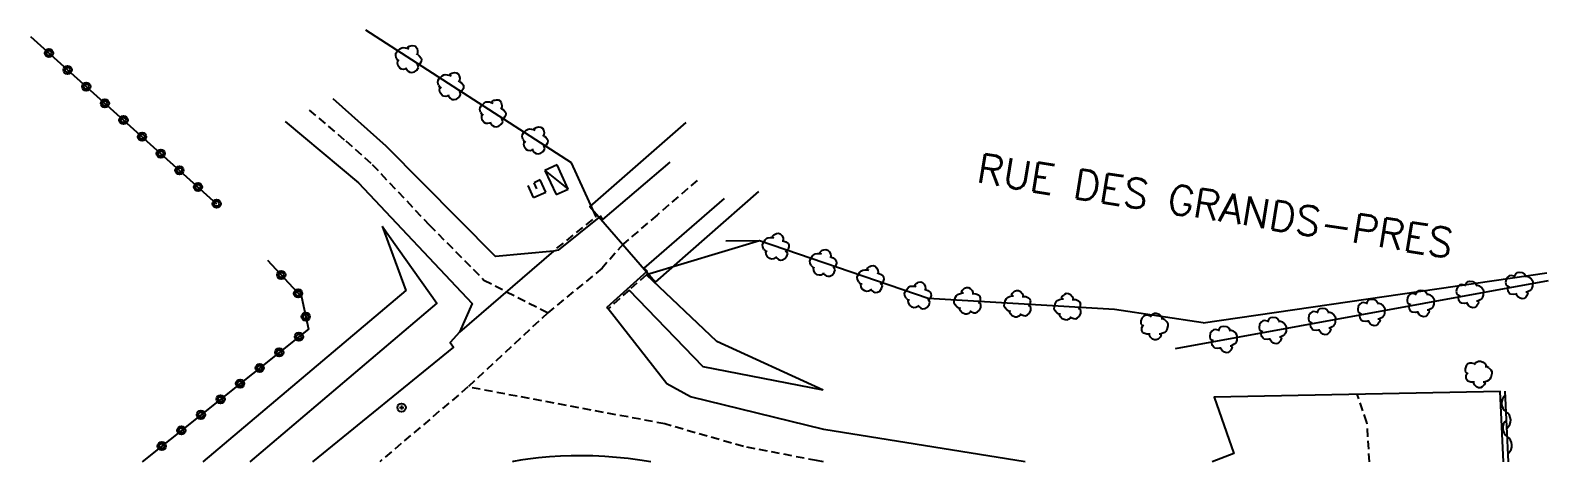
# Model space of a CAD drawing. Header units: millimetres. Extents: x 267012 to 268000, y 125000 to 125988.
# Drawn here: x 267018.4 to 267109.3, y 125000 to 125025.9 of the extents above; entities that cross this region are included whole.
import ezdxf
from ezdxf.enums import TextEntityAlignment as Align

# ---------------------------------------------------------------- set-up
doc = ezdxf.new("R2010")
doc.units = ezdxf.units.MM
doc.linetypes.add('DASHED', pattern=[0.75, 0.5, -0.25])
doc.layers.get('0').update_dxf_attribs({"linetype": 'CONTINUOUS'})
for name, color, linetype in [('W0001', 6, 'DASHED'), ('W0008', 7, 'CONTINUOUS'), ('w0070', 7, 'DASHED'), ('w0071', 7, 'CONTINUOUS'), ('W0112', 1, 'DASHED'), ('W0120', 7, 'CONTINUOUS'), ('W0210', 2, 'CONTINUOUS'), ('W0211', 2, 'CONTINUOUS'), ('W0212', 2, 'CONTINUOUS'), ('W0213', 2, 'CONTINUOUS'), ('W0300', 7, 'CONTINUOUS'), ('W0302', 3, 'CONTINUOUS'), ('W0308', 3, 'CONTINUOUS'), ('W0310', 3, 'CONTINUOUS'), ('W0322', 7, 'CONTINUOUS'), ('W0432', 7, 'CONTINUOUS'), ('W0510', 5, 'CONTINUOUS'), ('W0514', 5, 'CONTINUOUS'), ('w0856', 7, 'CONTINUOUS'), ('W0989', 7, 'CONTINUOUS'), ('W1338', 7, 'CONTINUOUS')]:
    doc.layers.add(name, color=color, linetype=linetype)
doc.styles.get("Standard").update_dxf_attribs({"font": 'romans.shx', "width": 0.85})

# ---------------------------------------------------------------- blocks, each defined once
blk = doc.blocks.new('T300')
for p, q in [((-0.8, 0.514), (-0.857, 0.343)), ((-0.857, 0.343), (-0.857, 0.171)), ((-0.857, 0.171), (-0.743, 0.057)), ((-0.686, 0.629), (-0.8, 0.514)), ((-0.8, -0.057), (-0.743, 0.057)), ((-0.743, 0.057), (-0.686, 0.114)), ((-0.571, 0.686), (-0.686, 0.629)), ((-0.457, 0.686), (-0.571, 0.686)), ((-0.286, 0.629), (-0.457, 0.686)), ((-0.286, 0.629), (-0.171, 0.743)), ((-0.229, 0.571), (-0.286, 0.629)), ((-0.171, 0.743), (-0.057, 0.8)), ((-0.057, 0.8), (0.057, 0.8)), ((0.057, 0.8), (0.229, 0.743)), ((0.229, 0.743), (0.343, 0.629)), ((0.343, 0.629), (0.4, 0.514)), ((0.457, 0.457), (0.343, 0.457)), ((0.4, 0.514), (0.4, 0.457)), ((0.571, 0.4), (0.457, 0.457)), ((0.571, 0.4), (0.686, 0.286)), ((0.686, 0.286), (0.743, 0.171)), ((0.743, 0.057), (0.686, -0.171)), ((0.743, 0.171), (0.743, 0.057)), ((-0.8, -0.171), (-0.8, -0.057)), ((-0.8, -0.229), (-0.8, -0.171)), ((-0.743, -0.343), (-0.8, -0.229)), ((-0.686, -0.4), (-0.743, -0.343)), ((-0.514, -0.457), (-0.686, -0.4)), ((-0.4, -0.457), (-0.514, -0.457)), ((-0.4, -0.457), (-0.343, -0.457)), ((-0.343, -0.457), (-0.343, -0.4)), ((-0.343, -0.514), (-0.343, -0.457)), ((-0.286, -0.629), (-0.343, -0.514)), ((-0.171, -0.743), (-0.286, -0.629)), ((-0.057, -0.8), (-0.171, -0.743)), ((0.057, -0.8), (-0.057, -0.8)), ((0.171, -0.743), (0.057, -0.8)), ((0.229, -0.686), (0.171, -0.743)), ((0.286, -0.457), (0.229, -0.457)), ((0.286, -0.629), (0.229, -0.686)), ((0.457, -0.4), (0.286, -0.457)), ((0.343, -0.514), (0.286, -0.629)), ((0.343, -0.514), (0.343, -0.457)), ((0.571, -0.343), (0.457, -0.4)), ((0.629, -0.286), (0.571, -0.343)), ((0.686, -0.171), (0.629, -0.286))]:
    blk.add_line(p, q)
blk = doc.blocks.new('T856')
for p, q in [((-0.125, 0), (0.125, 0)), ((0, 0.125), (0, -0.125))]:
    blk.add_line(p, q)
blk.add_ellipse((0, 0), major_axis=(-0.177, 0.177), ratio=1, start_param=3.926991, end_param=10.210176)
blk = doc.blocks.new('t432')
at = {"flags": 128}
for points in [[(-0.4, 2.1), (-0.4, 1.3)], [(-0.395, 2.1), (0.405, 2.1)], [(-0.4, 1.3), (0.4, 1.3)], [(0, 1.7), (0.4, 1.7)], [(0.4, 1.3), (0.4, 1.7)], [(0.8, 0.8), (-0.8, 0.8)], [(-0.8, 0.8), (-0.8, 0)], [(0.8, 0.8), (-0.8, 0)], [(-0.8, 0), (0.8, 0)], [(0.8, 0), (0.8, 0.8)]]:
    blk.add_lwpolyline(points, dxfattribs=at)
blk = doc.blocks.new('t322o')
at = {"color": 0, "linetype": 'Continuous'}
for radius in [0.25, 0.15]:
    blk.add_circle((0, 0), radius, dxfattribs=at)
blk = doc.blocks.new('t310o')
at = {"color": 0, "linetype": 'Continuous'}
for centre, start, end in [((-0.5, 0.375), 216.8699, 323.1304), ((0.5, -0.375), 36.8699, 143.1303)]:
    blk.add_arc(centre, 0.625, start, end, dxfattribs=at)
blk = doc.blocks.new('t302o')
for p, q in [((-0.8, 0.514), (-0.857, 0.343)), ((-0.857, 0.343), (-0.857, 0.171)), ((-0.857, 0.171), (-0.743, 0.057)), ((-0.686, 0.629), (-0.8, 0.514)), ((-0.8, -0.057), (-0.743, 0.057)), ((-0.743, 0.057), (-0.686, 0.114)), ((-0.571, 0.686), (-0.686, 0.629)), ((-0.457, 0.686), (-0.571, 0.686)), ((-0.286, 0.629), (-0.457, 0.686)), ((-0.286, 0.629), (-0.171, 0.743)), ((-0.229, 0.571), (-0.286, 0.629)), ((-0.171, 0.743), (-0.057, 0.8)), ((-0.057, 0.8), (0.057, 0.8)), ((0.057, 0.8), (0.229, 0.743)), ((0.229, 0.743), (0.343, 0.629)), ((0.343, 0.629), (0.4, 0.514)), ((0.457, 0.457), (0.343, 0.457)), ((0.4, 0.514), (0.4, 0.457)), ((0.571, 0.4), (0.457, 0.457)), ((0.571, 0.4), (0.686, 0.286)), ((0.686, 0.286), (0.743, 0.171)), ((0.743, 0.057), (0.686, -0.171)), ((0.743, 0.171), (0.743, 0.057)), ((-0.8, -0.171), (-0.8, -0.057)), ((-0.8, -0.229), (-0.8, -0.171)), ((-0.743, -0.343), (-0.8, -0.229)), ((-0.686, -0.4), (-0.743, -0.343)), ((-0.514, -0.457), (-0.686, -0.4)), ((-0.4, -0.457), (-0.514, -0.457)), ((-0.4, -0.457), (-0.343, -0.457)), ((-0.343, -0.457), (-0.343, -0.4)), ((-0.343, -0.514), (-0.343, -0.457)), ((-0.286, -0.629), (-0.343, -0.514)), ((-0.171, -0.743), (-0.286, -0.629)), ((-0.057, -0.8), (-0.171, -0.743)), ((0.057, -0.8), (-0.057, -0.8)), ((0.171, -0.743), (0.057, -0.8)), ((0.229, -0.686), (0.171, -0.743)), ((0.286, -0.457), (0.229, -0.457)), ((0.286, -0.629), (0.229, -0.686)), ((0.457, -0.4), (0.286, -0.457)), ((0.343, -0.514), (0.286, -0.629)), ((0.343, -0.514), (0.343, -0.457)), ((0.571, -0.343), (0.457, -0.4)), ((0.629, -0.286), (0.571, -0.343)), ((0.686, -0.171), (0.629, -0.286))]:
    blk.add_line(p, q)

msp = doc.modelspace()

# ---------------------------------------------------------------- linework, layer by layer
at = {"layer": 'W0001'}
for points in [[(267058.353, 125016.859), (267055.948, 125014.78), (267053.937, 125013.058), (267052.665, 125011.602), (267049.414, 125008.924), (267044.628, 125004.476), (267039.353, 125000)], [(267046.945, 125010.188), (267049.414, 125008.924)], [(267065.904, 125000), (267065.498, 125000.065), (267061.117, 125000.901), (267056.423, 125002.264), (267044.628, 125004.476)], [(267098.597, 125000), (267098.445, 125002.348), (267097.852, 125004.037)]]:
    msp.add_lwpolyline(points, dxfattribs=at)
at = {"layer": 'W0008'}
for points in [[(267056.711, 125017.953), (267052.689, 125014.511), (267052.562, 125014.711), (267050.021, 125012.684), (267049.758, 125012.62), (267044.133, 125007.756), (267043.559, 125007.15), (267043.764, 125006.867), (267035.321, 125000)], [(267077.986, 125000), (267065.927, 125001.93), (267057.945, 125003.883), (267056.539, 125004.657), (267053.015, 125009.153), (267052.972, 125009.258), (267055.36, 125011.416), (267055.184, 125011.606), (267059.995, 125015.766)], [(267106.622, 125000), (267106.411, 125004.209), (267089.293, 125003.865), (267090.48, 125000.487), (267089.186, 125000)], [(267055.578, 125000), (267054.918, 125000.1), (267054.219, 125000.187), (267053.519, 125000.257), (267052.817, 125000.309), (267052.113, 125000.343), (267051.462, 125000.357), (267050.811, 125000.353), (267050.161, 125000.331), (267049.511, 125000.291), (267048.862, 125000.233), (267048.216, 125000.157), (267047.783, 125000.092), (267047.353, 125000.011), (267047.303, 125000)]]:
    msp.add_lwpolyline(points, dxfattribs=at)
at = {"layer": 'w0070'}
msp.add_lwpolyline([(267035.119, 125021.066), (267037.317, 125019.221), (267038.905, 125017.807), (267042.31, 125014.192), (267045.585, 125010.885), (267046.945, 125010.188)], dxfattribs=at)
at = {"layer": 'w0071'}
for points in [[(267049.758, 125012.62), (267046.282, 125012.298), (267039.733, 125018.913), (267036.558, 125021.74)], [(267033.68, 125020.392), (267038.076, 125016.702), (267044.887, 125009.471), (267044.133, 125007.756)]]:
    msp.add_lwpolyline(points, dxfattribs=at)
at = {"layer": 'W0112'}
for points in [[(267049.955, 125012.787), (267052.312, 125014.681)], [(267055.308, 125011.198), (267054.273, 125010.286), (267053.015, 125009.153)]]:
    msp.add_lwpolyline(points, dxfattribs=at)
at = {"layer": 'W0120'}
msp.add_lwpolyline([(267057.663, 125020.325), (267051.933, 125015.298), (267055.851, 125010.751), (267062.045, 125016.184)], dxfattribs=at)
at = {"layer": 'W0210'}
msp.add_lwpolyline([(267065.892, 125004.29), (267058.714, 125005.683), (267054.273, 125010.286)], dxfattribs=at)
at = {"layer": 'W0211'}
msp.add_lwpolyline([(267039.492, 125014.107), (267042.757, 125009.507), (267031.577, 125000)], dxfattribs=at)
at = {"layer": 'W0212'}
msp.add_lwpolyline([(267039.492, 125014.107), (267040.91, 125010.253), (267028.76, 125000)], dxfattribs=at)
at = {"layer": 'W0213'}
msp.add_lwpolyline([(267065.892, 125004.29), (267059.53, 125007.204), (267055.308, 125011.198)], dxfattribs=at)
at = {"layer": 'W0302'}
for points in [[(267050.825, 125017.917), (267038.517, 125025.852)], [(267083.333, 125009.121), (267072.185, 125009.775), (267062.084, 125013.234), (267060.067, 125013.211)]]:
    msp.add_lwpolyline(points, dxfattribs=at)
at = {"layer": 'W0308'}
msp.add_lwpolyline([(267086.99, 125006.784), (267109.318, 125010.864)], dxfattribs=at)
at = {"layer": 'W0310'}
msp.add_lwpolyline([(267106.922, 125000), (267106.71, 125004.224)], dxfattribs=at)
at = {"layer": 'W0322'}
msp.add_lwpolyline([(267032.631, 125012.084), (267034.657, 125009.875), (267035.086, 125007.945), (267025.129, 125000)], dxfattribs=at)
at = {"layer": 'W0510'}
for points in [[(267052.312, 125014.681), (267050.825, 125017.917), (267038.517, 125025.852)], [(267088.631, 125008.311), (267083.333, 125009.121), (267072.185, 125009.775), (267062.084, 125013.234), (267055.308, 125011.198)]]:
    msp.add_lwpolyline(points, dxfattribs=at)
at = {"layer": 'W0514'}
msp.add_lwpolyline([(267088.631, 125008.311), (267109.211, 125011.312)], dxfattribs=at)
at = {"layer": 'W1338'}
msp.add_lwpolyline([(267018.436, 125025.49), (267029.587, 125015.456)], dxfattribs=at)

# ---------------------------------------------------------------- block references
at = {"layer": 'W0300'}
for p in [(267085.773, 125008.094), (267105.175, 125005.225)]:
    msp.add_blockref('T300', p, dxfattribs=at)
at = {"layer": 'W0302'}
for p, rotation in [((267041.038, 125024.226), 147.191678831472), ((267043.56, 125022.601), 147.191678831472), ((267046.081, 125020.975), 147.191678831472), ((267048.603, 125019.35), 147.191678831472), ((267063.014, 125012.915), 161.0970124054318), ((267065.852, 125011.944), 161.0970124054318), ((267068.69, 125010.972), 161.0970124054318), ((267071.528, 125010), 161.0970124054318), ((267074.487, 125009.64), 176.64248114093), ((267077.482, 125009.464), 176.64248114093), ((267080.477, 125009.288), 176.64248114093)]:
    msp.add_blockref('t302o', p, dxfattribs=dict(at, rotation=rotation))
at = {"layer": 'W0308', "rotation": 10.35527412445855}
for p in [(267107.648, 125010.559), (267101.746, 125009.481), (267104.697, 125010.02), (267098.795, 125008.941), (267092.892, 125007.863), (267095.844, 125008.402), (267089.941, 125007.324)]:
    msp.add_blockref('t302o', p, dxfattribs=at)
at = {"layer": 'W0310', "rotation": 92.87320510818105}
for p in [(267106.772, 125002.996), (267106.847, 125001.498)]:
    msp.add_blockref('t310o', p, dxfattribs=at)
at = {"layer": 'W0322'}
for p, rotation in [((267033.451, 125011.191), 312.5206591867819), ((267034.464, 125010.085), 312.5206591867819), ((267034.92, 125008.689), 282.5320871595902), ((267034.509, 125007.485), 218.5901025887697), ((267033.336, 125006.549), 218.5901025887697), ((267032.164, 125005.614), 218.5901025887697), ((267030.991, 125004.678), 218.5901025887697), ((267029.819, 125003.742), 218.5901025887697), ((267028.646, 125002.807), 218.5901025887697), ((267027.474, 125001.871), 218.5901025887697), ((267026.301, 125000.936), 218.5901025887697)]:
    msp.add_blockref('t322o', p, dxfattribs=dict(at, rotation=rotation))
at = {"layer": 'W0432', "rotation": 114.6779969057689}
msp.add_blockref('t432', (267050.302, 125017.067), dxfattribs=at)
at = {"layer": 'w0856'}
msp.add_blockref('T856', (267040.658, 125003.244), dxfattribs=at)
at = {"layer": 'W1338', "rotation": 318.0201071651617}
for p in [(267019.551, 125024.486), (267020.666, 125023.483), (267021.781, 125022.48), (267022.896, 125021.476), (267024.011, 125020.473), (267025.126, 125019.47), (267026.241, 125018.466), (267027.357, 125017.463), (267028.472, 125016.46), (267029.587, 125015.456)]:
    msp.add_blockref('t322o', p, dxfattribs=at)

# ---------------------------------------------------------------- texts
at = {"layer": 'W0989'}
msp.add_text('RUE DES GRANDS-PRES', height=1.75, rotation=350.90797, dxfattribs=at).set_placement((267075.149, 125017.615), align=Align.MIDDLE_LEFT)

doc.saveas('drawing.dxf')
